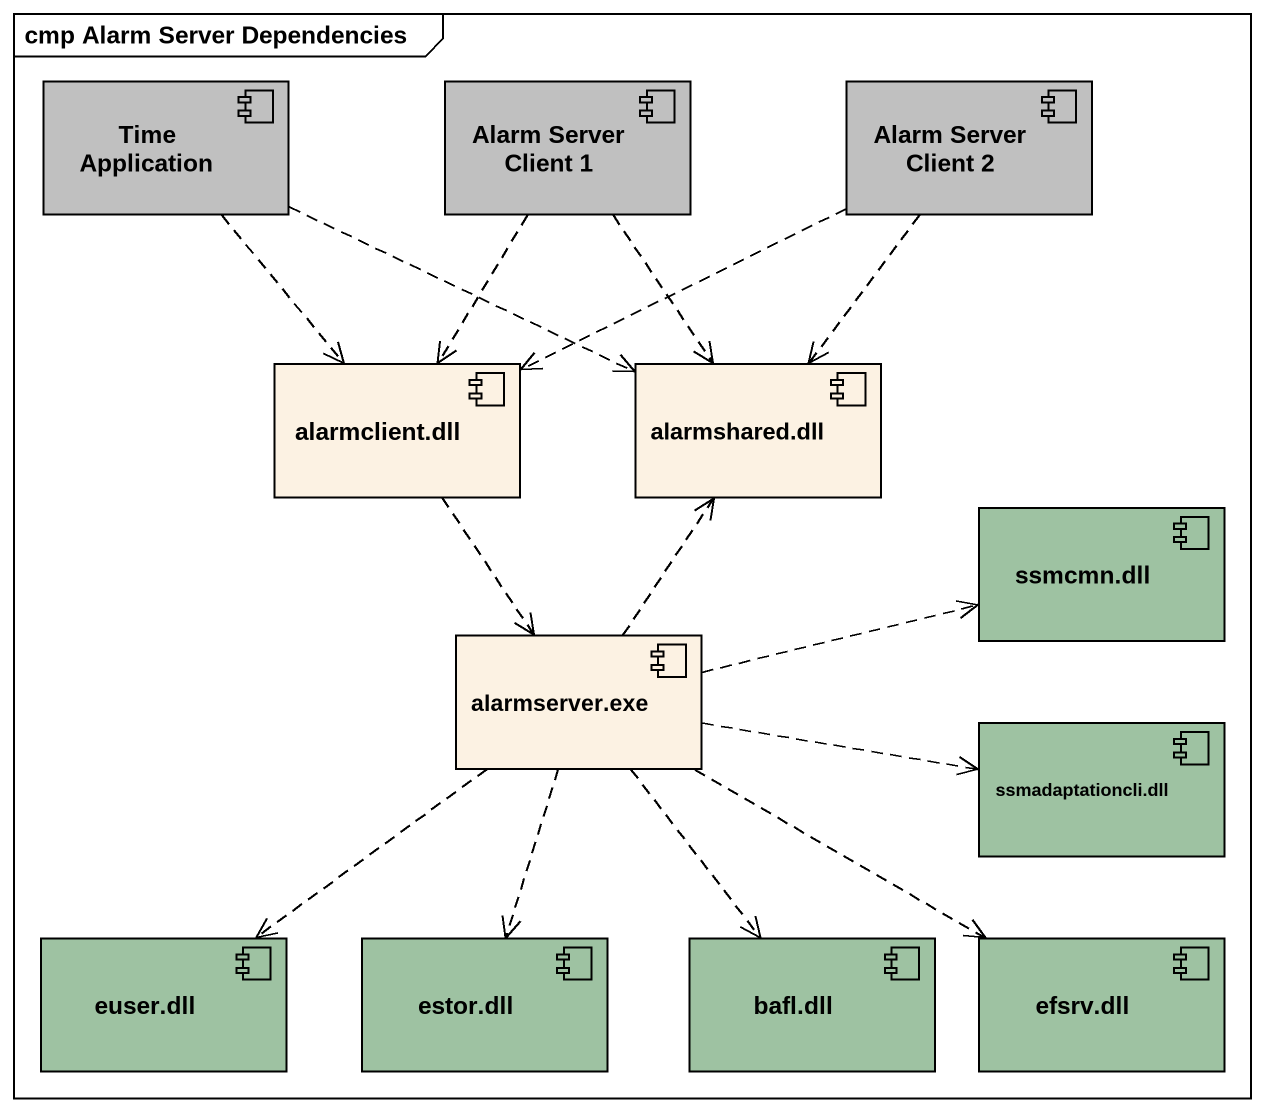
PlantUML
@startuml
mainframe cmp Alarm Server Dependencies
component "Time Application" as Time_Application #C0C0C0
component "Alarm Server Client 1" as Alarm_Server_Client_1 #C0C0C0
component "Alarm Server Client 2" as Alarm_Server_Client_2 #C0C0C0
component "alarmclient.dll" as alarmclient_dll
component "alarmshared.dll" as alarmshared_dll
component "ssmcmn.dll" as ssmcmn_dll #9EC2A2
component "alarmserver.exe" as alarmserver_exe
component "ssmadaptationcli.dll" as ssmadaptationcli_dll #9EC2A2
component "euser.dll" as euser_dll #9EC2A2
component "estor.dll" as estor_dll #9EC2A2
component "bafl.dll" as bafl_dll #9EC2A2
component "efsrv.dll" as efsrv_dll #9EC2A2
Time_Application ..> alarmclient_dll
Time_Application .right.> alarmshared_dll
Alarm_Server_Client_1 ..> alarmclient_dll
Alarm_Server_Client_1 ..> alarmshared_dll
Alarm_Server_Client_2 .left.> alarmclient_dll
Alarm_Server_Client_2 ..> alarmshared_dll
alarmclient_dll ..> alarmserver_exe
alarmserver_exe .up.> alarmshared_dll
alarmserver_exe .right.> ssmcmn_dll
alarmserver_exe .right.> ssmadaptationcli_dll
alarmserver_exe ..> euser_dll
alarmserver_exe ..> estor_dll
alarmserver_exe ..> bafl_dll
alarmserver_exe .right.> efsrv_dll
@enduml
